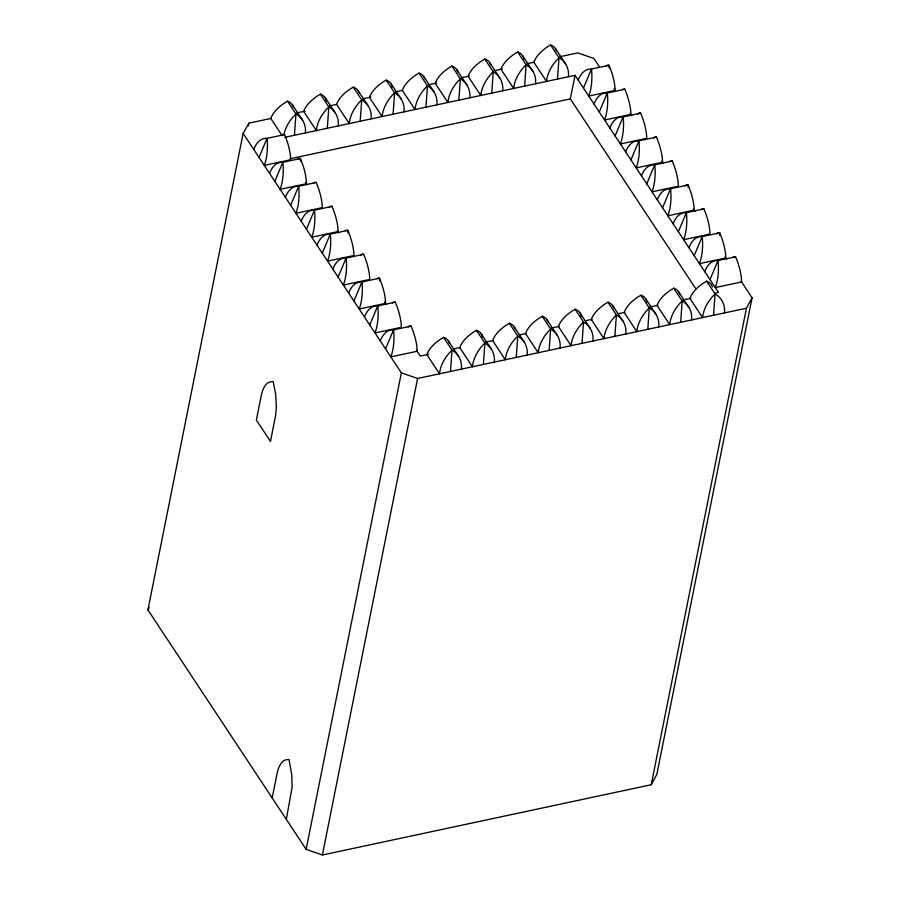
<?xml version="1.0" encoding="UTF-8"?>
<svg xmlns="http://www.w3.org/2000/svg" width="900" height="900" viewBox="0 0 900 900"><rect width="100%" height="100%" fill="white"/><g stroke="black" fill="none" stroke-linecap="round" stroke-linejoin="round"><path stroke-width="1.35" d="M294.424 135.281L295.942 113.962L287.505 101.205A31.657 17.325 -23.1 0 0 270.81 118.474L248.895 123.154L243.146 133.391L147.926 609.908L306.146 849.364L322.38 855L651.217 784.744L656.854 774.349L752.074 297.821L741.262 281.475M327.308 128.25L328.826 106.942L320.389 94.174A31.657 17.325 -23.1 0 0 303.694 111.442L316.35 130.59A31.657 21.848 -45.4 0 1 328.826 106.942A31.657 23.906 -34.9 0 1 338.276 125.91M360.191 121.23L361.71 99.922L353.272 87.154A31.657 17.325 -23.1 0 0 336.577 104.422L329.726 105.885M393.075 114.199L394.594 92.891L386.156 80.123A31.657 17.325 -23.1 0 0 369.461 97.391L382.118 116.539A31.657 21.848 -45.4 0 1 394.594 92.891A31.657 23.906 -34.9 0 1 404.044 111.859M425.959 107.179L427.478 85.871L419.04 73.103A31.657 17.325 -23.1 0 0 402.345 90.371L395.494 91.834M458.843 100.147L460.361 78.84L451.924 66.071A31.657 17.325 -23.1 0 0 435.229 83.34L447.885 102.499A31.657 21.848 -45.4 0 1 460.361 78.84A31.657 23.906 -34.9 0 1 469.811 97.808M450.484 371.452L452.002 350.145L443.565 337.376A31.657 17.325 -23.1 0 0 426.87 354.645L439.526 373.793A31.657 21.848 -45.4 0 1 452.002 350.145A31.657 23.906 -34.9 0 1 461.452 369.113M491.726 93.127L493.245 71.82L484.808 59.051A31.657 17.325 -23.1 0 0 468.113 76.32L480.769 95.468A31.657 21.848 -45.4 0 1 493.245 71.82A31.657 23.906 -34.9 0 1 502.695 90.788M483.368 364.433L484.886 343.125L476.449 330.356A31.657 17.325 -23.1 0 0 459.754 347.625L472.41 366.772A31.657 21.848 -45.4 0 1 484.886 343.125A31.657 23.906 -34.9 0 1 494.325 362.093M524.61 86.096L526.129 64.789L517.691 52.02A31.657 17.325 -23.1 0 0 500.996 69.289L513.653 88.448A31.657 21.848 -45.4 0 1 526.129 64.789A31.657 23.906 -34.9 0 1 535.579 83.756M516.251 357.401L517.759 336.094L509.332 323.325A31.657 17.325 -23.1 0 0 492.637 340.594L505.294 359.752A31.657 21.848 -45.4 0 1 517.759 336.094A31.657 23.906 -34.9 0 1 527.209 355.061M557.494 79.076L559.012 57.769L550.575 45A31.657 17.325 -23.1 0 0 533.88 62.269L527.029 63.731M549.135 350.381L550.642 329.074L542.216 316.305A31.657 17.325 -23.1 0 0 525.521 333.574L538.178 352.721A31.657 21.848 -45.4 0 1 550.642 329.074A31.657 23.906 -34.9 0 1 560.092 348.041M582.019 343.361L583.526 322.043L575.1 309.274A31.657 17.325 -23.1 0 0 558.405 326.543L571.061 345.701A31.657 21.848 -45.4 0 1 583.526 322.043A31.657 23.906 -34.9 0 1 592.976 341.01M614.903 336.33L616.41 315.022L607.984 302.254A31.657 17.325 -23.1 0 0 591.289 319.522L603.945 338.67A31.657 21.848 -45.4 0 1 616.41 315.022A31.657 23.906 -34.9 0 1 625.86 333.99M647.786 329.31L649.294 307.991L640.867 295.234A31.657 17.325 -23.1 0 0 624.173 312.502L636.829 331.65A31.657 21.848 -45.4 0 1 649.294 307.991A31.657 23.906 -34.9 0 1 658.744 326.959M680.67 322.279L682.178 300.971L673.74 288.202A31.657 17.325 -23.1 0 0 657.056 305.471L669.712 324.619A31.657 21.848 -45.4 0 1 682.178 300.971A31.657 23.906 -34.9 0 1 691.627 319.939M713.554 315.259L715.061 293.94L706.624 281.183A31.657 17.325 -23.1 0 0 689.94 298.451L702.596 317.599A31.657 21.848 -45.4 0 1 715.061 293.94A31.657 23.906 -34.9 0 1 724.511 312.919M248.344 125.91L248.895 123.154M272.194 797.962L276.952 774.124C278.168 768.082 281.25 758.576 289.046 759.623L291.836 775.148L292.084 787.354L286.312 819.337M306.146 849.364L401.366 372.848L243.146 133.391M322.38 855L417.6 378.484L746.438 308.228L752.074 297.821M695.903 288.934L570.33 98.888L575.033 75.33L284.839 137.329M651.217 784.744L746.438 308.228M259.02 157.41L267.03 138.352L284.558 134.606A31.657 11.092 67.8 0 1 290.599 159.773L264.296 165.386A31.657 14.546 88.7 0 0 267.03 138.352A31.657 17.674 81.5 0 0 253.744 149.434M274.838 181.35L282.836 162.292L300.375 158.546A31.657 11.092 67.8 0 1 306.416 183.701L280.114 189.326A31.657 14.546 88.7 0 0 282.836 162.292A31.657 17.674 81.5 0 0 269.561 173.374M290.655 205.29L298.654 186.232L316.192 182.486A31.657 11.092 67.8 0 1 322.234 207.641L295.92 213.266A31.657 14.546 88.7 0 0 298.654 186.232A31.657 17.674 81.5 0 0 285.379 197.303M306.473 229.219L314.471 210.161L332.01 206.415A31.657 11.092 67.8 0 1 338.051 231.581L311.738 237.195A31.657 14.546 88.7 0 0 314.471 210.161A31.657 17.674 81.5 0 0 301.196 221.243M322.29 253.159L330.289 234.101L347.827 230.355A31.657 11.092 67.8 0 1 353.869 255.521L327.555 261.135A31.657 14.546 88.7 0 0 330.289 234.101A31.657 17.674 81.5 0 0 317.014 245.183M338.108 277.099L346.106 258.041L363.645 254.295A31.657 11.092 67.8 0 1 369.686 279.45L343.373 285.075A31.657 14.546 88.7 0 0 346.106 258.041A31.657 17.674 81.5 0 0 332.831 269.111M353.925 301.027L361.924 281.981L379.463 278.235A31.657 11.092 67.8 0 1 385.504 303.39L359.19 309.015A31.657 14.546 88.7 0 0 361.924 281.981A31.657 17.674 81.5 0 0 348.649 293.051M369.731 324.968L377.741 305.91L395.28 302.164A31.657 11.092 67.8 0 1 401.31 327.33L375.007 332.944A31.657 14.546 88.7 0 0 377.741 305.91A31.657 17.674 81.5 0 0 364.466 316.991M385.549 348.907L393.559 329.85L411.098 326.104A31.657 11.092 67.8 0 1 417.127 351.27L390.825 356.884A31.657 14.546 88.7 0 0 393.559 329.85A31.657 17.674 81.5 0 0 380.284 340.931M583.47 88.099L591.469 69.041L609.008 65.295A31.657 11.092 67.8 0 1 615.049 90.45L588.746 96.075A31.657 14.546 88.7 0 0 591.469 69.041A31.657 17.674 81.5 0 0 578.194 80.123M599.288 112.039L607.286 92.981L624.825 89.235A31.657 11.092 67.8 0 1 630.866 114.39L604.553 120.015A31.657 14.546 88.7 0 0 607.286 92.981A31.657 17.674 81.5 0 0 594.011 104.051M615.105 135.968L623.104 116.91L640.643 113.164A31.657 11.092 67.8 0 1 646.684 138.33L620.37 143.955A31.657 14.546 88.7 0 0 623.104 116.91A31.657 17.674 81.5 0 0 609.829 127.991M630.923 159.907L638.921 140.85L656.46 137.104A31.657 11.092 67.8 0 1 662.501 162.27L636.188 167.884A31.657 14.546 88.7 0 0 638.921 140.85A31.657 17.674 81.5 0 0 625.646 151.931M646.74 183.847L654.739 164.79L672.278 161.044A31.657 11.092 67.8 0 1 678.319 186.199L652.005 191.824A31.657 14.546 88.7 0 0 654.739 164.79A31.657 17.674 81.5 0 0 641.464 175.86M662.558 207.776L670.556 188.73L688.095 184.984A31.657 11.092 67.8 0 1 694.136 210.139L667.822 215.764A31.657 14.546 88.7 0 0 670.556 188.73A31.657 17.674 81.5 0 0 657.281 199.8M678.364 231.716L686.374 212.659L703.913 208.912A31.657 11.092 67.8 0 1 709.942 234.079L683.64 239.692A31.657 14.546 88.7 0 0 686.374 212.659A31.657 17.674 81.5 0 0 673.099 223.74M694.181 255.656L702.191 236.599L719.73 232.852A31.657 11.092 67.8 0 1 725.76 258.019L699.457 263.632A31.657 14.546 88.7 0 0 702.191 236.599A31.657 17.674 81.5 0 0 688.916 247.68M709.999 279.596L718.009 260.539L735.548 256.793A31.657 11.092 67.8 0 1 741.577 281.947L715.275 287.572A31.657 14.546 88.7 0 0 718.009 260.539A31.657 17.674 81.5 0 0 704.734 271.609M147.926 609.908L149.209 607.635M296.843 112.905L305.066 111.15M362.61 98.854L370.834 97.099M428.377 84.802L436.601 83.047M461.261 77.782L469.485 76.028M494.145 70.763L502.369 68.996M559.913 56.711L577.721 52.898L593.899 58.455L599.31 66.634M290.048 158.76L570.33 98.888M428.535 354.296L420.3 356.051L416.419 350.19M453.274 349.009L460.136 347.546M484.875 342.259L493.11 340.493M519.221 334.924L526.084 333.45M550.822 328.174L559.058 326.407M585.169 320.827L592.031 319.365M618.143 313.785L625.005 312.322M649.744 307.035L657.99 305.269M682.717 299.993L690.964 298.226M715.691 292.95L718.436 292.354L575.033 75.33M401.366 372.848L417.6 378.484M613.969 88.819L615.51 91.147M630.169 113.332L631.71 115.672M661.804 161.213L663.345 163.541M693.428 209.081L694.98 211.421M725.062 256.961L726.604 259.29M555.457 48.634L565.639 64.035M533.88 62.269L546.536 81.416A31.657 21.848 -45.4 0 1 559.012 57.769A31.657 23.906 -34.9 0 1 568.462 76.736M522.574 55.654L532.755 71.066M678.634 291.836L688.815 307.238M489.69 62.685L499.871 78.086M645.75 298.856L655.931 314.269M456.806 69.705L466.988 85.117M612.866 305.887L623.048 321.289M423.923 76.725L434.104 92.138M579.982 312.907L590.164 328.32M402.345 90.371L415.001 109.519A31.657 21.848 -45.4 0 1 427.478 85.871A31.657 23.906 -34.9 0 1 436.928 104.839M391.039 83.756L401.22 99.157M547.099 319.939L557.28 335.34M358.166 90.776L368.336 106.189M514.215 326.959L524.396 342.371M336.577 104.422L349.234 123.57A31.657 21.848 -45.4 0 1 361.71 99.922A31.657 23.906 -34.9 0 1 371.16 118.89M325.282 97.808L335.452 113.209M481.331 333.99L491.512 349.391M292.399 104.828L302.58 120.24M448.447 341.01L458.629 356.423M270.81 118.474L281.981 135.371M305.572 182.43L307.125 184.781M337.354 230.524L338.906 232.875M384.637 302.085L386.19 304.436M719.842 235.496L719.73 232.852A31.657 7.965 74.9 0 0 716.861 233.786M688.207 187.627L688.095 184.984A31.657 7.965 74.9 0 0 685.226 185.917M609.131 67.939L609.008 65.295A31.657 7.965 74.9 0 0 606.139 66.229M379.575 280.879L379.463 278.235A31.657 7.965 74.9 0 0 377.066 278.629M347.951 232.999L347.827 230.355A31.657 7.965 74.9 0 0 345.431 230.749M300.499 161.19L300.375 158.546A31.657 7.965 74.9 0 0 297.99 158.94M653.591 138.037A31.657 7.965 74.9 0 1 654.064 137.498M654.592 137.138A31.657 7.965 74.9 0 1 656.46 137.104M701.516 209.317A31.657 7.965 74.9 0 1 703.913 208.912M637.774 114.109A31.657 7.965 74.9 0 1 640.643 113.164M669.881 161.438A31.657 7.965 74.9 0 1 672.278 161.044M622.429 89.629A31.657 7.965 74.9 0 1 624.825 89.235M732.679 257.726A31.657 7.965 74.9 0 1 733.151 257.186M733.68 256.826A31.657 7.965 74.9 0 1 735.548 256.793M313.324 183.42A31.657 7.965 74.9 0 1 316.192 182.486M281.7 135.54A31.657 7.965 74.9 0 1 284.558 134.606M408.229 327.037A31.657 7.965 74.9 0 1 411.098 326.104M360.776 255.229A31.657 7.965 74.9 0 1 363.645 254.295M329.141 207.36A31.657 7.965 74.9 0 1 329.614 206.82M330.142 206.449A31.657 7.965 74.9 0 1 332.01 206.415M392.411 303.109A31.657 7.965 74.9 0 1 395.28 302.164M443.565 337.376A31.657 15.266 -32.4 0 1 449.359 343.181M542.216 316.305A31.657 15.266 -32.4 0 1 547.999 322.11M607.984 302.254A31.657 15.266 -32.4 0 1 613.766 308.059M476.449 330.356A31.657 15.266 -32.4 0 1 482.445 337.376M640.867 295.234A31.657 15.266 -32.4 0 1 646.864 302.243M575.1 309.274A31.657 15.266 -32.4 0 1 581.096 316.294M706.624 281.183A31.657 15.266 -32.4 0 1 712.418 286.976M673.74 288.202A31.657 15.266 -32.4 0 1 679.534 294.007M509.332 323.325A31.657 15.266 -32.4 0 1 515.115 329.13M287.505 101.205A31.657 15.266 -32.4 0 1 293.299 106.999M305.392 132.93A31.657 23.906 -34.9 0 0 295.942 113.962A31.657 21.848 -45.4 0 0 284.153 133.549M320.389 94.174A31.657 15.266 -32.4 0 1 326.396 101.194M353.272 87.154A31.657 15.266 -32.4 0 1 359.066 92.948M386.156 80.123A31.657 15.266 -32.4 0 1 392.152 87.142M419.04 73.103A31.657 15.266 -32.4 0 1 424.834 78.896M451.924 66.071A31.657 15.266 -32.4 0 1 457.718 71.876M484.808 59.051A31.657 15.266 -32.4 0 1 490.601 64.845M517.691 52.02A31.657 15.266 -32.4 0 1 523.102 56.7M523.485 57.825A31.657 15.266 -32.4 0 1 523.688 59.04M550.575 45A31.657 15.266 -32.4 0 1 556.358 50.805M276.356 406.485L275.692 414.99L270.484 441.416L256.365 420.041L261.124 396.191C262.339 390.15 265.421 380.655 273.218 381.701L275.659 394.065L276.356 406.485"/></g></svg>
